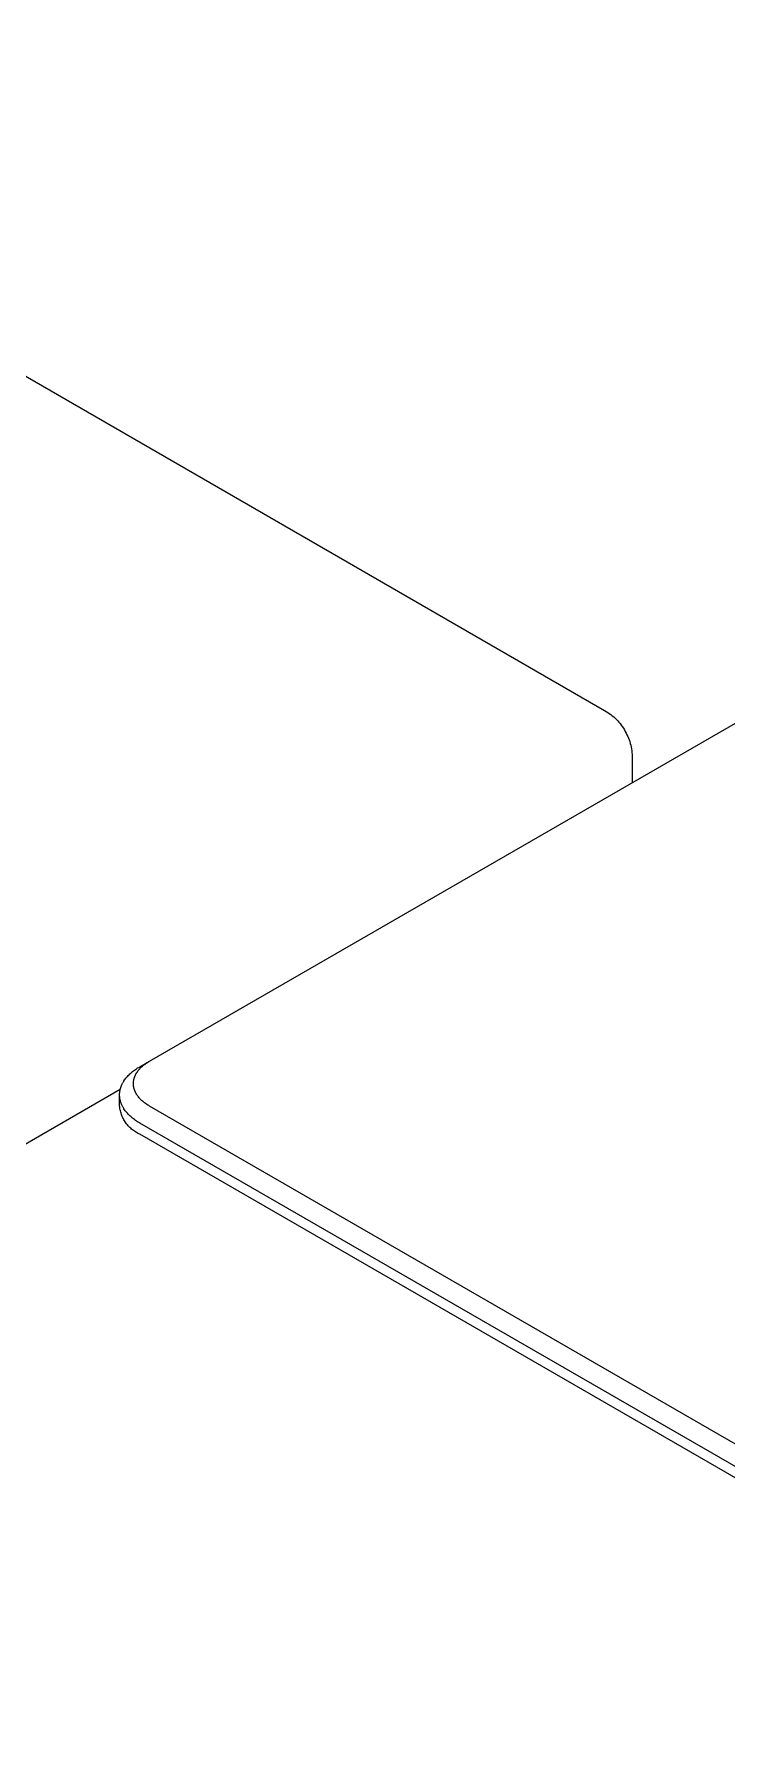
# Model space of a CAD drawing. Header units: millimetres. Extents: x -219 to 4970, y -9 to 3393.
# Drawn here: x 4637.1 to 4669.6, y 1370 to 1451 of the extents above; entities that cross this region are included whole.
import ezdxf

# ---------------------------------------------------------------- set-up
doc = ezdxf.new("R2010")
doc.units = ezdxf.units.MM
doc.layers.add('ZANO_R', color=7, linetype='Continuous', lineweight=0)

msp = doc.modelspace()

# ---------------------------------------------------------------- linework, layer by layer
at = {"layer": 'ZANO_R'}
for p, q in [((3555.342, 2059.193), (4663.873, 1419.182)), ((4642.484, 1402.689), (4698.877, 1435.247)), ((4663.873, 1419.182), (4663.948, 1419.137)), ((4663.948, 1419.137), (4664.022, 1419.089)), ((4664.022, 1419.089), (4664.094, 1419.039)), ((4664.094, 1419.039), (4664.164, 1418.987)), ((4664.164, 1418.987), (4664.232, 1418.932)), ((4664.232, 1418.932), (4664.299, 1418.875)), ((4664.299, 1418.875), (4664.363, 1418.816)), ((4664.363, 1418.816), (4664.426, 1418.754)), ((4664.426, 1418.754), (4664.486, 1418.691)), ((4664.486, 1418.691), (4664.544, 1418.625)), ((4664.544, 1418.625), (4664.6, 1418.558)), ((4664.6, 1418.558), (4664.654, 1418.489)), ((4664.654, 1418.489), (4664.705, 1418.418)), ((4664.705, 1418.418), (4664.754, 1418.345)), ((4664.754, 1418.345), (4664.8, 1418.27)), ((4664.8, 1418.27), (4664.844, 1418.195)), ((4664.844, 1418.195), (4664.885, 1418.117)), ((4664.885, 1418.117), (4664.924, 1418.039)), ((4664.924, 1418.039), (4664.96, 1417.959)), ((4664.96, 1417.959), (4664.993, 1417.878)), ((4664.993, 1417.878), (4665.023, 1417.795)), ((4665.023, 1417.795), (4665.051, 1417.712)), ((4665.051, 1417.712), (4665.076, 1417.628)), ((4665.076, 1417.628), (4665.098, 1417.544)), ((4665.098, 1417.544), (4665.117, 1417.458)), ((4665.117, 1417.458), (4665.133, 1417.372)), ((4665.133, 1417.372), (4665.146, 1417.285)), ((4665.146, 1417.285), (4665.157, 1417.198)), ((4665.157, 1417.198), (4665.164, 1417.111)), ((4665.164, 1417.111), (4665.169, 1417.024)), ((4665.169, 1417.024), (4665.17, 1416.936)), ((4665.17, 1416.936), (4665.17, 1415.786)), ((4641.41, 1401.928), (4641.446, 1401.969)), ((4641.446, 1401.969), (4641.484, 1402.009)), ((4641.484, 1402.009), (4641.523, 1402.048)), ((4641.523, 1402.048), (4641.563, 1402.087)), ((4641.563, 1402.087), (4641.604, 1402.124)), ((4641.604, 1402.124), (4641.647, 1402.161)), ((4641.647, 1402.161), (4641.691, 1402.197)), ((4641.691, 1402.197), (4641.736, 1402.232)), ((4641.736, 1402.232), (4641.782, 1402.266)), ((4641.773, 1401.918), (4641.78, 1401.937)), ((4641.78, 1401.937), (4641.787, 1401.955)), ((4641.782, 1402.266), (4641.829, 1402.3)), ((4641.787, 1401.955), (4641.794, 1401.974)), ((4641.794, 1401.974), (4641.802, 1401.993)), ((4641.802, 1401.993), (4641.81, 1402.011)), ((4641.81, 1402.011), (4641.819, 1402.03)), ((4641.819, 1402.03), (4641.828, 1402.048)), ((4641.828, 1402.048), (4641.837, 1402.066)), ((4641.829, 1402.3), (4641.877, 1402.332)), ((4641.837, 1402.066), (4641.847, 1402.084)), ((4641.847, 1402.084), (4641.857, 1402.102)), ((4641.857, 1402.102), (4641.868, 1402.12)), ((4641.868, 1402.12), (4641.878, 1402.138)), ((4641.877, 1402.332), (4641.926, 1402.364)), ((4641.878, 1402.138), (4641.89, 1402.155)), ((4641.89, 1402.155), (4641.913, 1402.19)), ((4641.913, 1402.19), (4641.938, 1402.225)), ((4641.926, 1402.364), (4641.976, 1402.394)), ((4641.938, 1402.225), (4641.964, 1402.259)), ((4641.964, 1402.259), (4641.992, 1402.292)), ((4641.976, 1402.394), (4642.026, 1402.424)), ((4641.992, 1402.292), (4642.021, 1402.324)), ((4642.021, 1402.324), (4642.051, 1402.357)), ((4642.026, 1402.424), (4642.404, 1402.642)), ((4642.051, 1402.357), (4642.082, 1402.388)), ((4642.082, 1402.388), (4642.114, 1402.419)), ((4642.114, 1402.419), (4642.147, 1402.449)), ((4642.147, 1402.449), (4642.181, 1402.478)), ((4642.181, 1402.478), (4642.216, 1402.507)), ((4642.216, 1402.507), (4642.253, 1402.535)), ((4642.253, 1402.535), (4642.289, 1402.563)), ((4642.289, 1402.563), (4642.327, 1402.589)), ((4642.327, 1402.589), (4642.365, 1402.615)), ((4642.365, 1402.615), (4642.404, 1402.64)), ((4642.404, 1402.64), (4642.444, 1402.665)), ((4642.444, 1402.665), (4642.484, 1402.689)), ((4539.509, 1342.707), (4641.109, 1401.365)), ((4641.076, 1401.101), (4641.077, 1401.125)), ((4641.077, 1401.149), (4641.079, 1401.173)), ((4641.077, 1401.125), (4641.077, 1401.149)), ((4641.079, 1401.173), (4641.081, 1401.197)), ((4641.081, 1401.197), (4641.083, 1401.222)), ((4641.083, 1401.222), (4641.086, 1401.246)), ((4641.086, 1401.246), (4641.09, 1401.27)), ((4641.09, 1401.27), (4641.094, 1401.294)), ((4641.094, 1401.294), (4641.098, 1401.318)), ((4641.098, 1401.318), (4641.103, 1401.342)), ((4641.103, 1401.342), (4641.109, 1401.366)), ((4641.109, 1401.366), (4641.115, 1401.39)), ((4641.115, 1401.39), (4641.122, 1401.413)), ((4641.122, 1401.413), (4641.129, 1401.437)), ((4641.129, 1401.437), (4641.137, 1401.461)), ((4641.137, 1401.461), (4641.145, 1401.484)), ((4641.145, 1401.484), (4641.154, 1401.507)), ((4641.154, 1401.507), (4641.163, 1401.531)), ((4641.163, 1401.531), (4641.173, 1401.554)), ((4641.173, 1401.554), (4641.183, 1401.577)), ((4641.183, 1401.577), (4641.194, 1401.6)), ((4641.194, 1401.6), (4641.205, 1401.623)), ((4641.205, 1401.623), (4641.217, 1401.646)), ((4641.217, 1401.646), (4641.229, 1401.668)), ((4641.229, 1401.668), (4641.242, 1401.691)), ((4641.242, 1401.691), (4641.255, 1401.713)), ((4641.255, 1401.713), (4641.269, 1401.735)), ((4641.269, 1401.735), (4641.283, 1401.757)), ((4641.283, 1401.757), (4641.312, 1401.801)), ((4641.312, 1401.801), (4641.343, 1401.844)), ((4641.343, 1401.844), (4641.376, 1401.886)), ((4641.376, 1401.886), (4641.41, 1401.928)), ((4641.725, 1401.649), (4641.726, 1401.669)), ((4641.725, 1401.63), (4641.725, 1401.649)), ((4641.725, 1401.611), (4641.725, 1401.63)), ((4641.726, 1401.591), (4641.725, 1401.611)), ((4641.726, 1401.669), (4641.727, 1401.688)), ((4641.727, 1401.572), (4641.726, 1401.591)), ((4641.727, 1401.688), (4641.728, 1401.707)), ((4641.728, 1401.552), (4641.727, 1401.572)), ((4641.728, 1401.707), (4641.73, 1401.727)), ((4641.73, 1401.533), (4641.728, 1401.552)), ((4641.73, 1401.727), (4641.733, 1401.746)), ((4641.733, 1401.514), (4641.73, 1401.533)), ((4641.733, 1401.746), (4641.735, 1401.765)), ((4641.735, 1401.495), (4641.733, 1401.514)), ((4641.735, 1401.765), (4641.739, 1401.785)), ((4641.739, 1401.475), (4641.735, 1401.495)), ((4641.739, 1401.785), (4641.742, 1401.804)), ((4641.742, 1401.456), (4641.739, 1401.475)), ((4641.742, 1401.804), (4641.746, 1401.823)), ((4641.746, 1401.437), (4641.742, 1401.456)), ((4641.746, 1401.823), (4641.751, 1401.842)), ((4641.751, 1401.418), (4641.746, 1401.437)), ((4641.751, 1401.842), (4641.756, 1401.861)), ((4641.756, 1401.399), (4641.751, 1401.418)), ((4641.756, 1401.861), (4641.761, 1401.88)), ((4641.761, 1401.38), (4641.756, 1401.399)), ((4641.761, 1401.88), (4641.767, 1401.899)), ((4641.767, 1401.361), (4641.761, 1401.38)), ((4641.767, 1401.899), (4641.773, 1401.918)), ((4641.773, 1401.342), (4641.767, 1401.361)), ((4641.78, 1401.323), (4641.773, 1401.342)), ((4641.787, 1401.304), (4641.78, 1401.323)), ((4641.794, 1401.286), (4641.787, 1401.304)), ((4641.802, 1401.267), (4641.794, 1401.286)), ((4641.81, 1401.249), (4641.802, 1401.267)), ((4641.819, 1401.23), (4641.81, 1401.249)), ((4641.828, 1401.212), (4641.819, 1401.23)), ((4641.837, 1401.194), (4641.828, 1401.212)), ((4641.847, 1401.176), (4641.837, 1401.194)), ((4641.857, 1401.158), (4641.847, 1401.176)), ((4641.868, 1401.14), (4641.857, 1401.158)), ((4641.878, 1401.122), (4641.868, 1401.14)), ((4641.89, 1401.104), (4641.878, 1401.122)), ((4641.077, 1401.076), (4641.076, 1401.101)), ((4641.076, 1400.571), (4641.076, 1401.052)), ((4641.083, 1400.515), (4641.076, 1400.571)), ((4641.077, 1401.052), (4641.077, 1401.076)), ((4641.079, 1401.028), (4641.077, 1401.052)), ((4641.081, 1401.004), (4641.079, 1401.028)), ((4641.083, 1400.98), (4641.081, 1401.004)), ((4641.086, 1400.955), (4641.083, 1400.98)), ((4641.092, 1400.459), (4641.083, 1400.515)), ((4641.09, 1400.931), (4641.086, 1400.955)), ((4641.094, 1400.907), (4641.09, 1400.931)), ((4641.102, 1400.403), (4641.092, 1400.459)), ((4641.098, 1400.883), (4641.094, 1400.907)), ((4641.103, 1400.859), (4641.098, 1400.883)), ((4641.115, 1400.347), (4641.102, 1400.403)), ((4641.109, 1400.835), (4641.103, 1400.859)), ((4641.115, 1400.812), (4641.109, 1400.835)), ((4641.122, 1400.788), (4641.115, 1400.812)), ((4641.129, 1400.292), (4641.115, 1400.347)), ((4641.129, 1400.764), (4641.122, 1400.788)), ((4641.137, 1400.741), (4641.129, 1400.764)), ((4641.145, 1400.717), (4641.137, 1400.741)), ((4641.154, 1400.694), (4641.145, 1400.717)), ((4641.163, 1400.67), (4641.154, 1400.694)), ((4641.173, 1400.647), (4641.163, 1400.67)), ((4641.183, 1400.624), (4641.173, 1400.647)), ((4641.194, 1400.601), (4641.183, 1400.624)), ((4641.205, 1400.578), (4641.194, 1400.601)), ((4641.217, 1400.555), (4641.205, 1400.578)), ((4641.229, 1400.533), (4641.217, 1400.555)), ((4641.242, 1400.51), (4641.229, 1400.533)), ((4641.255, 1400.488), (4641.242, 1400.51)), ((4641.269, 1400.466), (4641.255, 1400.488)), ((4641.283, 1400.444), (4641.269, 1400.466)), ((4641.312, 1400.4), (4641.283, 1400.444)), ((4641.343, 1400.357), (4641.312, 1400.4)), ((4641.376, 1400.315), (4641.343, 1400.357)), ((4641.41, 1400.273), (4641.376, 1400.315)), ((4641.913, 1401.07), (4641.89, 1401.104)), ((4641.938, 1401.035), (4641.913, 1401.07)), ((4641.964, 1401.001), (4641.938, 1401.035)), ((4641.992, 1400.968), (4641.964, 1401.001)), ((4642.021, 1400.935), (4641.992, 1400.968)), ((4642.051, 1400.903), (4642.021, 1400.935)), ((4642.082, 1400.872), (4642.051, 1400.903)), ((4642.114, 1400.841), (4642.082, 1400.872)), ((4642.147, 1400.811), (4642.114, 1400.841)), ((4642.181, 1400.781), (4642.147, 1400.811)), ((4642.216, 1400.753), (4642.181, 1400.781)), ((4642.253, 1400.725), (4642.216, 1400.753)), ((4642.289, 1400.697), (4642.253, 1400.725)), ((4642.327, 1400.671), (4642.289, 1400.697)), ((4642.365, 1400.645), (4642.327, 1400.671)), ((4642.404, 1400.619), (4642.365, 1400.645)), ((4642.444, 1400.595), (4642.404, 1400.619)), ((4642.484, 1400.571), (4642.444, 1400.595)), ((4671.536, 1383.798), (4642.484, 1400.571)), ((4641.146, 1400.238), (4641.129, 1400.292)), ((4641.164, 1400.184), (4641.146, 1400.238)), ((4641.184, 1400.131), (4641.164, 1400.184)), ((4641.206, 1400.078), (4641.184, 1400.131)), ((4641.23, 1400.027), (4641.206, 1400.078)), ((4641.255, 1399.976), (4641.23, 1400.027)), ((4641.282, 1399.926), (4641.255, 1399.976)), ((4641.311, 1399.877), (4641.282, 1399.926)), ((4641.342, 1399.829), (4641.311, 1399.877)), ((4641.374, 1399.783), (4641.342, 1399.829)), ((4641.408, 1399.737), (4641.374, 1399.783)), ((4641.444, 1399.693), (4641.408, 1399.737)), ((4641.446, 1400.232), (4641.41, 1400.273)), ((4641.481, 1399.649), (4641.444, 1399.693)), ((4641.484, 1400.192), (4641.446, 1400.232)), ((4641.519, 1399.608), (4641.481, 1399.649)), ((4641.523, 1400.153), (4641.484, 1400.192)), ((4641.559, 1399.567), (4641.519, 1399.608)), ((4641.563, 1400.114), (4641.523, 1400.153)), ((4641.601, 1399.528), (4641.559, 1399.567)), ((4641.604, 1400.077), (4641.563, 1400.114)), ((4641.643, 1399.491), (4641.601, 1399.528)), ((4641.647, 1400.04), (4641.604, 1400.077)), ((4641.691, 1400.004), (4641.647, 1400.04)), ((4641.736, 1399.969), (4641.691, 1400.004)), ((4641.782, 1399.935), (4641.736, 1399.969)), ((4641.829, 1399.901), (4641.782, 1399.935)), ((4641.877, 1399.869), (4641.829, 1399.901)), ((4641.926, 1399.837), (4641.877, 1399.869)), ((4641.976, 1399.807), (4641.926, 1399.837)), ((4642.026, 1399.777), (4641.976, 1399.807)), ((4671.078, 1383.004), (4642.026, 1399.777)), ((4641.687, 1399.454), (4641.643, 1399.491)), ((4641.732, 1399.42), (4641.687, 1399.454)), ((4641.779, 1399.387), (4641.732, 1399.42)), ((4641.826, 1399.356), (4641.779, 1399.387)), ((4641.875, 1399.326), (4641.826, 1399.356)), ((4641.924, 1399.298), (4641.875, 1399.326)), ((4641.975, 1399.272), (4641.924, 1399.298)), ((4642.026, 1399.248), (4641.975, 1399.272)), ((4671.078, 1382.475), (4642.026, 1399.248))]:
    msp.add_line(p, q, dxfattribs=at)

doc.saveas('drawing.dxf')
